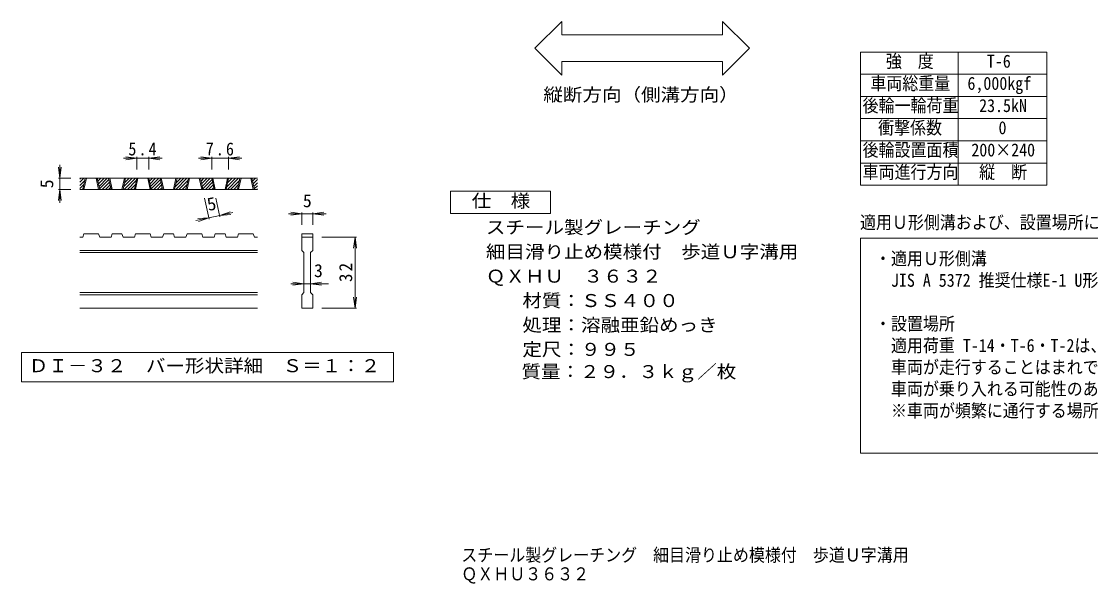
# Model space of a CAD drawing. Units: millimetres, scale not verified, with parts at other scales. Extents: x -905 to 910, y -686 to 649.
# Drawn here: x -905 to 299, y -686 to -53 of the extents above; entities that cross this region are included whole.
import ezdxf
from ezdxf.enums import TextEntityAlignment as Align

# ---------------------------------------------------------------- set-up
doc = ezdxf.new("R2010")
doc.units = ezdxf.units.MM
doc.header["$LTSCALE"] = 5
for name, color, linetype, lineweight in [('1-5_1-5ﾚｲﾔ', 7, 'Continuous', 9), ('D-0', 3, 'Continuous', 9), ('D-4', 7, 'Continuous', 9), ('F-5_F-5ﾚｲﾔ', 7, 'Continuous', 9)]:
    doc.layers.add(name, color=color, linetype=linetype, lineweight=lineweight)
doc.layers.add('F-4_F-4ﾚｲﾔ', color=2, linetype='Continuous')
doc.styles.add('ＭＳ ゴシック', font='')
doc.styles.get('ＭＳ ゴシック').set_extended_font_data('MS Gothic')

msp = doc.modelspace()

# ---------------------------------------------------------------- linework, layer by layer
at = {"layer": '1-5_1-5ﾚｲﾔ'}
for p, q in [((-296.428, -52.535), (-326.734, -82.842)), ((-296.428, -52.535), (-296.428, -67.842)), ((-115.153, -52.535), (-84.847, -82.842)), ((-115.153, -52.535), (-115.153, -67.842)), ((-296.428, -67.842), (-115.153, -67.842)), ((-326.734, -82.842), (-296.428, -113.148)), ((-84.847, -82.842), (-115.153, -113.148)), ((-296.428, -97.842), (-296.428, -113.148)), ((-296.428, -97.842), (-115.153, -97.842)), ((-115.153, -97.842), (-115.153, -113.148))]:
    msp.add_line(p, q, dxfattribs=at)
at = {"layer": '1-5_1-5ﾚｲﾔ', "color": 2}
msp.add_lwpolyline([(-421.571, -268.958), (-421.571, -243.957), (-309.071, -243.957), (-309.071, -268.958)], close=True, dxfattribs=at)
at = {"layer": 'D-0'}
for p, q in [((-839.173, -233.774), (-834.64, -229.241)), ((-839.173, -230.238), (-838.175, -229.241)), ((-639.173, -229.241), (-839.173, -229.241)), ((-839.173, -237.309), (-833.592, -231.728)), ((-839.173, -240.845), (-834.555, -236.226)), ((-836.533, -241.741), (-835.517, -240.725)), ((-835.735, -241.741), (-833.06, -229.241)), ((-834.485, -241.741), (-831.81, -229.241)), ((-820.735, -229.241), (-818.06, -241.741)), ((-819.485, -229.241), (-816.81, -241.741)), ((-819.399, -229.64), (-819, -229.241)), ((-818.776, -232.552), (-815.465, -229.241)), ((-818.153, -235.464), (-811.929, -229.241)), ((-817.53, -238.377), (-808.394, -229.241)), ((-816.906, -241.289), (-806.377, -230.759)), ((-813.823, -241.741), (-805.753, -233.671)), ((-810.287, -241.741), (-805.13, -236.584)), ((-806.752, -241.741), (-804.507, -239.496)), ((-804.027, -241.741), (-806.702, -229.241)), ((-802.777, -241.741), (-805.452, -229.241)), ((-789.027, -229.241), (-791.702, -241.741)), ((-787.777, -229.241), (-790.452, -241.741)), ((-789.864, -238.995), (-780.109, -229.241)), ((-789.074, -241.741), (-776.574, -229.241)), ((-788.902, -234.497), (-783.645, -229.241)), ((-787.939, -229.999), (-787.18, -229.241)), ((-785.538, -241.741), (-775.526, -231.728)), ((-782.003, -241.741), (-776.489, -236.226)), ((-778.467, -241.741), (-777.451, -240.725)), ((-777.669, -241.741), (-774.994, -229.241)), ((-776.419, -241.741), (-773.744, -229.241)), ((-762.669, -229.241), (-759.994, -241.741)), ((-761.419, -229.241), (-758.744, -241.741)), ((-761.333, -229.64), (-760.934, -229.241)), ((-760.71, -232.552), (-757.399, -229.241)), ((-760.087, -235.464), (-753.863, -229.241)), ((-759.464, -238.377), (-750.328, -229.241)), ((-758.84, -241.289), (-748.311, -230.759)), ((-755.757, -241.741), (-747.687, -233.671)), ((-752.221, -241.741), (-747.064, -236.584)), ((-748.686, -241.741), (-746.441, -239.496)), ((-745.961, -241.741), (-748.636, -229.241)), ((-744.711, -241.741), (-747.386, -229.241)), ((-730.961, -229.241), (-733.636, -241.741)), ((-729.711, -229.241), (-732.386, -241.741)), ((-731.798, -238.995), (-722.043, -229.241)), ((-731.008, -241.741), (-718.508, -229.241)), ((-730.836, -234.497), (-725.579, -229.241)), ((-729.873, -229.999), (-729.114, -229.241)), ((-727.472, -241.741), (-717.46, -231.728)), ((-723.937, -241.741), (-718.423, -236.226)), ((-720.401, -241.741), (-719.385, -240.725)), ((-719.603, -241.741), (-716.928, -229.241)), ((-718.353, -241.741), (-715.678, -229.241)), ((-704.603, -229.241), (-701.928, -241.741)), ((-703.353, -229.241), (-700.678, -241.741)), ((-703.267, -229.64), (-702.868, -229.241)), ((-702.644, -232.552), (-699.333, -229.241)), ((-702.021, -235.464), (-695.797, -229.241)), ((-701.398, -238.377), (-692.262, -229.241)), ((-700.774, -241.289), (-690.245, -230.759)), ((-697.691, -241.741), (-689.621, -233.671)), ((-694.155, -241.741), (-688.998, -236.584)), ((-690.62, -241.741), (-688.375, -239.496)), ((-687.895, -241.741), (-690.57, -229.241)), ((-686.645, -241.741), (-689.32, -229.241)), ((-672.895, -229.241), (-675.57, -241.741)), ((-671.645, -229.241), (-674.32, -241.741)), ((-673.732, -238.995), (-663.977, -229.241)), ((-672.942, -241.741), (-660.442, -229.241)), ((-672.77, -234.497), (-667.513, -229.241)), ((-671.807, -229.999), (-671.048, -229.241)), ((-669.406, -241.741), (-659.394, -231.728)), ((-665.871, -241.741), (-660.357, -236.226)), ((-662.335, -241.741), (-661.319, -240.725)), ((-661.537, -241.741), (-658.862, -229.241)), ((-660.287, -241.741), (-657.612, -229.241)), ((-646.537, -229.241), (-643.862, -241.741)), ((-645.287, -229.241), (-642.612, -241.741)), ((-645.201, -229.64), (-644.802, -229.241)), ((-644.578, -232.552), (-641.267, -229.241)), ((-643.955, -235.464), (-639.173, -230.683)), ((-643.331, -238.377), (-639.173, -234.218)), ((-642.708, -241.289), (-639.173, -237.754)), ((-639.173, -241.741), (-839.173, -241.741)), ((-639.625, -241.741), (-639.173, -241.289)), ((-835.735, -295.49), (-839.173, -295.49)), ((-835.735, -295.49), (-834.485, -291.741)), ((-818.06, -291.741), (-834.485, -291.741)), ((-818.06, -291.741), (-816.81, -295.49)), ((-804.027, -295.49), (-816.81, -295.49)), ((-804.027, -295.49), (-802.777, -291.741)), ((-791.702, -291.741), (-802.777, -291.741)), ((-791.702, -291.741), (-790.452, -295.49)), ((-777.669, -295.49), (-790.452, -295.49)), ((-777.669, -295.49), (-776.419, -291.741)), ((-759.994, -291.741), (-776.419, -291.741)), ((-758.744, -295.49), (-759.994, -291.741)), ((-745.961, -295.49), (-758.744, -295.49)), ((-745.961, -295.49), (-744.711, -291.741)), ((-733.636, -291.741), (-744.711, -291.741)), ((-733.636, -291.741), (-732.386, -295.49)), ((-719.603, -295.49), (-732.386, -295.49)), ((-719.603, -295.49), (-718.353, -291.741)), ((-718.353, -291.741), (-701.928, -291.741)), ((-700.678, -295.49), (-701.928, -291.741)), ((-687.895, -295.49), (-700.678, -295.49)), ((-687.895, -295.49), (-686.645, -291.741)), ((-675.57, -291.741), (-686.645, -291.741)), ((-675.57, -291.741), (-674.32, -295.49)), ((-661.537, -295.49), (-674.32, -295.49)), ((-661.537, -295.49), (-660.287, -291.741)), ((-660.287, -291.741), (-643.862, -291.741)), ((-642.612, -295.49), (-643.862, -291.741)), ((-639.173, -295.49), (-642.612, -295.49)), ((-589.173, -291.741), (-576.673, -291.741)), ((-589.173, -291.741), (-589.173, -295.49)), ((-589.173, -295.49), (-576.673, -295.49)), ((-589.173, -310.49), (-589.173, -295.49)), ((-576.673, -291.741), (-576.673, -295.49)), ((-576.673, -295.49), (-576.673, -310.49)), ((-639.173, -310.49), (-839.173, -310.49)), ((-639.173, -312.99), (-839.173, -312.99)), ((-589.173, -310.49), (-586.673, -312.99)), ((-579.173, -312.99), (-576.673, -310.49)), ((-579.173, -312.99), (-579.173, -357.99)), ((-639.173, -357.991), (-839.173, -357.991)), ((-639.173, -360.491), (-839.173, -360.491)), ((-579.173, -357.99), (-576.673, -360.491)), ((-576.673, -360.491), (-576.673, -375.491)), ((-639.173, -375.491), (-839.173, -375.491)), ((-576.673, -375.491), (-589.173, -375.491))]:
    msp.add_line(p, q, dxfattribs=at)
msp.add_lwpolyline([(-589.173, -375.491), (-589.173, -360.491), (-586.673, -357.99), (-586.673, -312.99)], dxfattribs=at)
at = {"layer": 'D-0', "color": 7}
msp.add_lwpolyline([(-905, -425.491), (-905, -458.716), (-485.846, -458.716), (-485.846, -425.491)], close=True, dxfattribs=at)
at = {"layer": 'D-4'}
for p, q in [((-861.673, -229.241), (-861.673, -214.241)), ((-774.994, -206.741), (-789.994, -206.741)), ((-774.994, -206.741), (-787.387, -205.109)), ((-774.994, -206.741), (-787.387, -208.372)), ((-774.994, -205.241), (-774.994, -219.241)), ((-761.419, -206.741), (-774.994, -206.741)), ((-761.419, -206.741), (-749.026, -205.109)), ((-761.419, -205.241), (-761.419, -219.241)), ((-761.419, -206.741), (-749.026, -208.372)), ((-761.419, -206.741), (-746.419, -206.741)), ((-690.57, -206.741), (-705.57, -206.741)), ((-690.57, -206.741), (-702.963, -205.109)), ((-690.57, -206.741), (-702.963, -208.372)), ((-690.57, -205.241), (-690.57, -219.241)), ((-671.645, -206.741), (-690.57, -206.741)), ((-671.645, -206.741), (-659.252, -205.109)), ((-671.645, -205.241), (-671.645, -219.241)), ((-671.645, -206.741), (-659.252, -208.372)), ((-671.645, -206.741), (-656.645, -206.741)), ((-861.673, -229.241), (-863.305, -216.847)), ((-861.673, -229.241), (-860.042, -216.847)), ((-863.173, -229.241), (-849.173, -229.241)), ((-861.673, -229.241), (-861.673, -241.741)), ((-861.673, -241.741), (-863.305, -254.134)), ((-863.173, -241.741), (-849.173, -241.741)), ((-861.673, -241.741), (-860.042, -254.134)), ((-861.673, -241.741), (-861.673, -256.741)), ((-693.526, -275.159), (-698.585, -251.519)), ((-681.303, -272.543), (-685.802, -251.519)), ((-693.84, -273.692), (-708.508, -276.831)), ((-693.84, -273.692), (-706.3, -274.69)), ((-693.84, -273.692), (-705.617, -277.881)), ((-681.617, -271.077), (-693.84, -273.692)), ((-681.617, -271.077), (-669.84, -266.888)), ((-681.617, -271.077), (-666.949, -267.938)), ((-681.617, -271.077), (-669.157, -270.079)), ((-589.173, -269.241), (-604.173, -269.241)), ((-589.173, -269.241), (-601.566, -267.609)), ((-589.173, -269.241), (-601.566, -270.872)), ((-589.173, -267.741), (-589.173, -281.741)), ((-576.673, -269.241), (-589.173, -269.241)), ((-576.673, -269.241), (-564.28, -267.609)), ((-576.673, -267.741), (-576.673, -281.741)), ((-576.673, -269.241), (-564.28, -270.872)), ((-576.673, -269.241), (-561.673, -269.241)), ((-527.673, -295.49), (-566.673, -295.49)), ((-529.173, -295.49), (-530.805, -307.883)), ((-529.173, -295.49), (-527.542, -307.883)), ((-529.173, -375.491), (-529.173, -295.49)), ((-586.673, -347.99), (-601.673, -347.99)), ((-586.673, -347.99), (-599.066, -346.359)), ((-586.673, -347.99), (-599.066, -349.622)), ((-579.173, -347.99), (-586.673, -347.99)), ((-579.173, -347.99), (-566.78, -346.359)), ((-579.173, -347.99), (-566.78, -349.622)), ((-579.173, -347.99), (-559.173, -347.99)), ((-529.173, -375.491), (-530.805, -363.098)), ((-529.173, -375.491), (-527.542, -363.098)), ((-527.673, -375.491), (-566.673, -375.491))]:
    msp.add_line(p, q, dxfattribs=at)
at = {"layer": 'F-5_F-5ﾚｲﾔ', "color": 2}
for p, q in [((40, -87.055), (40, -237.055)), ((40, -87.055), (250, -87.055)), ((150, -87.055), (150, -237.055)), ((250, -87.055), (250, -237.055)), ((40, -112.055), (250, -112.055)), ((40, -137.055), (250, -137.055)), ((40, -162.055), (250, -162.055)), ((40, -187.055), (250, -187.055)), ((40, -212.055), (250, -212.055)), ((40, -237.055), (250, -237.055)), ((40, -296.661), (910, -296.661)), ((40, -539.054), (40, -296.661))]:
    msp.add_line(p, q, dxfattribs=at)
msp.add_lwpolyline([(910, -296.661), (910, -539.054), (40, -539.054)], dxfattribs=at)

# ---------------------------------------------------------------- texts
at = {"layer": '1-5_1-5ﾚｲﾔ', "color": 2, "style": 'ＭＳ ゴシック', "width": 1.1}
for s, p in [('縦断方向（側溝方向）', (-317.04, -146.802)), ('仕\u3000様', (-397.82, -266.457)), ('スチール製グレーチング', (-381.776, -296.217)), ('細目滑り止め模様付\u3000歩道Ｕ字溝用', (-381.776, -323.717)), ('ＱＸＨＵ\u3000３６３２', (-381.776, -351.217)), ('材質：ＳＳ４００', (-340.67, -378.715)), ('処理：溶融亜鉛めっき', (-340.67, -406.216)), ('定尺：９９５', (-340.67, -433.716)), ('\u3000\u3000質量：２９．３ｋｇ／枚', (-385.67, -458.716))]:
    msp.add_text(s, height=14.66, dxfattribs=at).set_placement(p, align=Align.BOTTOM_LEFT)
at = {"layer": 'D-0', "color": 2, "style": 'ＭＳ ゴシック', "width": 1.1}
msp.add_text('ＤＩ－３２\u3000バー形状詳細\u3000Ｓ＝１：２', height=14.66, dxfattribs=at).set_placement((-896.673, -452.103), align=Align.BOTTOM_LEFT)
at = {"layer": 'D-4', "color": 2, "style": 'ＭＳ ゴシック'}
for rotation, p in [(90, (-864.673, -240.491)), (12.079, (-693.246, -270.497))]:
    msp.add_text('5', height=14.66, rotation=rotation, dxfattribs=at).set_placement(p, align=Align.BOTTOM_LEFT)
for s, p in [('5', (-587.923, -266.241)), ('3', (-575.423, -344.99))]:
    msp.add_text(s, height=14.66, dxfattribs=at).set_placement(p, align=Align.BOTTOM_LEFT)
at = {"layer": 'D-4', "color": 2, "char_height": 14.66, "attachment_point": 7, "style": 'ＭＳ ゴシック'}
for s, insert in [('\\T1.27;\\W0.9;5.4', (-784.456, -203.741)), ('\\T1.27;\\W0.9;7.6', (-697.357, -203.741))]:
    msp.add_mtext(s, dxfattribs=dict(at, insert=insert))
at = {"layer": 'D-4', "color": 2, "insert": (-532.173, -346.116), "char_height": 14.66, "attachment_point": 7, "rotation": 90, "style": 'ＭＳ ゴシック'}
msp.add_mtext('\\T1.27;\\W0.95;32', dxfattribs=at)
at = {"layer": 'F-4_F-4ﾚｲﾔ', "style": 'ＭＳ ゴシック', "width": 0.9}
for s, p in [('スチール製グレーチング\u3000細目滑り止め模様付\u3000歩道Ｕ字溝用', (-409.447, -665.304)), ('ＱＸＨＵ３６３２', (-409.447, -686.554))]:
    msp.add_text(s, height=14.66, dxfattribs=at).set_placement(p, align=Align.BOTTOM_LEFT)
at = {"layer": 'F-5_F-5ﾚｲﾔ', "style": 'ＭＳ ゴシック', "width": 0.9}
for s, p in [('強\u3000度', (68.75, -109.055)), ('T-6', (182.5, -109.055)), ('車両総重量', (51.25, -134.055)), ('6,000kgf', (160.625, -134.055)), ('後輪一輪荷重', (42.5, -159.055)), ('23.5kN', (173.75, -159.055)), ('衝撃係数', (60, -184.055)), ('0', (195.625, -184.055)), ('後輪設置面積', (42.5, -209.055)), ('200×240', (165, -209.055)), ('車両進行方向', (42.5, -234.055)), ('縦\u3000断', (173.75, -234.055)), ('適用Ｕ形側溝および、設置場所について', (39.559, -290.595)), ('・適用Ｕ形側溝', (56.474, -331.373)), ('\u3000JIS A 5372 推奨仕様E-1 U形側溝、推奨仕様E-2 上ぶた式U形側溝の本体に適用します。', (56.474, -355.842)), ('・設置場所', (56.474, -404.781)), ('\u3000適用荷重 T-14・T-6・T-2は、建物内、建物敷地内、公園敷地内、車道以外で、', (56.474, -429.251)), ('\u3000車両が走行することはまれで、走行することがあっても一時待避などで低速で走行するような、', (56.474, -453.72)), ('\u3000車両が乗り入れる可能性のある場所に設置できます。 ', (56.474, -478.189)), ('\u3000※車両が頻繁に通行する場所や、フォークリフト等の特殊車両が通行する場所には適しません。', (56.474, -502.659))]:
    msp.add_text(s, height=14.66, dxfattribs=at).set_placement(p, align=Align.BOTTOM_LEFT)

doc.saveas('drawing.dxf')
